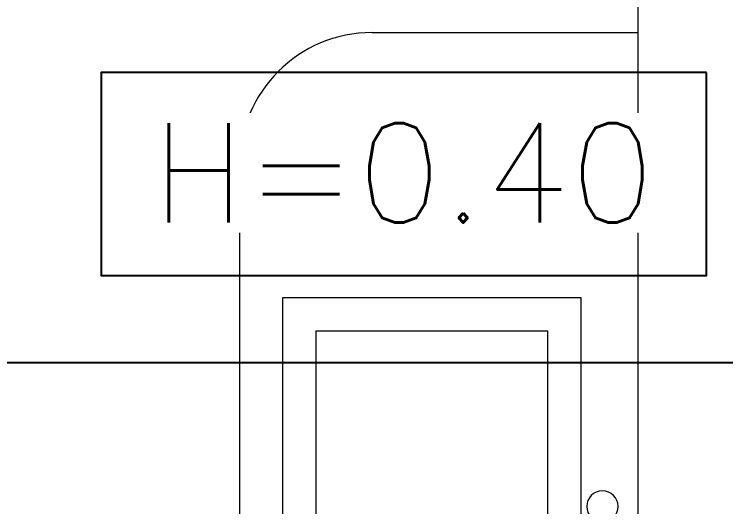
# Model space of a CAD drawing. Header units: metres. Extents: x -25 to 234, y -27 to 52.
# Drawn here: x 101.578 to 102.651, y 47.917 to 48.66 of the extents above; entities that cross this region are included whole.
import ezdxf

# ---------------------------------------------------------------- set-up
doc = ezdxf.new("R2010")
doc.units = ezdxf.units.M
doc.header["$LTSCALE"] = 0.1
doc.header["$MEASUREMENT"] = 0
doc.linetypes.add('CONTINUA', pattern=[0])
for name, color, linetype in [('001-DIMTEXTO', 4, 'Continuous'), ('1', 1, 'Continuous'), ('DIMTEXTO', 4, 'Continuous'), ('ZAPATAS', 6, 'Continuous')]:
    doc.layers.add(name, color=color, linetype=linetype)
doc.layers.add('A-WALL', color=7, linetype='Continuous', lineweight=5)
doc.layers.add('baños', color=251, linetype='Continuous', lineweight=0)
doc.styles.add('SMPLEX', font='simplex.shx')
doc.styles.get("Standard").update_dxf_attribs({"font": 'arial.ttf'})

# ---------------------------------------------------------------- blocks, each defined once
blk = doc.blocks.new('A$C8d867532')
at = {"layer": 'baños'}
for points in [[(0.0743, 0.8), (0.5243, 0.8), (0.5243, 0), (0.0743, 0)], [(0.1243, 0.75), (0.4743, 0.75), (0.4743, 0.05), (0.1243, 0.05)]]:
    blk.add_lwpolyline(points, close=True, dxfattribs=at)
at = {"layer": 'baños', "linetype": 'Continuous'}
blk.add_circle((0.0422, 0.4857), 0.0237, dxfattribs=at)
at = {"layer": 'baños', "linetype": 'Continuous', "flags": 8}
for tag, p in [('TRADENAME', (0.1887, 0.4, 0)), ('MODELNUMBER', (0.1887, 0.4, 0)), ('MATERIAL', (0.1888, 0.4, 0)), ('PRODUCT', (0.1888, 0.4, 0))]:
    blk.add_attdef(tag, p, '', height=0.0000254, rotation=270.0001, dxfattribs=at)
at = {"layer": 'baños', "linetype": 'Continuous'}
for tag, p in [('MATERIAL', (0.299, 0.3999)), ('PRODUCT', (0.299, 0.3999)), ('TRADENAME', (0.2991, 0.3999)), ('MODELNUMBER', (0.2991, 0.3999))]:
    blk.add_attdef(tag, p, '', height=0.0000254, rotation=90.0001, dxfattribs=at)
blk = doc.blocks.new('PL BASE 1N NASAS 09')
at = {"layer": 'A-WALL'}
blk.add_line((-107.8811, -35.4897), (-107.8811, -37.4097), dxfattribs=at)
at = {"layer": 'baños'}
for p, q in [((-108.2815, -35.6497), (-107.8815, -35.6497)), ((-108.4815, -35.8497), (-108.4815, -37.0497))]:
    blk.add_line(p, q, dxfattribs=at)
blk.add_arc((-108.2815, -35.8497), 0.2, 90, 180, dxfattribs=at)
at = {"layer": '1', "xscale": -1}
blk.add_blockref('A$C8d867532', (-107.8921, -36.8497), dxfattribs=at)
blk = doc.blocks.new('A$Cac76d8b6')
at = {"layer": 'DIMTEXTO', "color": 4}
blk.add_lwpolyline([(18.1383, 24.4697), (17.2259, 24.4697), (17.2259, 24.1641), (18.1383, 24.1641)], close=True, dxfattribs=at)
at = {"layer": 'ZAPATAS', "lineweight": 25}
blk.add_lwpolyline([(17.0463, 25.5322), (19.0463, 25.5322), (19.0463, 24.0322), (17.0463, 24.0322)], close=True, dxfattribs=at)
at = {"layer": 'DIMTEXTO', "color": 4, "insert": (17.6815, 24.3186), "char_height": 0.15, "attachment_point": 5, "rotation": 0, "style": 'SMPLEX', "bg_fill": 3, "box_fill_scale": 1.1, "bg_fill_color": 256, "bg_fill_true_color": 13158600, "bg_fill_transparency": 0}
blk.add_mtext('\\A1;H=0.40', dxfattribs=at)

msp = doc.modelspace()

# ---------------------------------------------------------------- block references
at = {"layer": 'baños'}
msp.add_blockref('PL BASE 1N NASAS 09', (210.3991, 84.2818), dxfattribs=at)

# ---------------------------------------------------------------- next in the draw order: block references
at = {"layer": '001-DIMTEXTO', "linetype": 'CONTINUA'}
msp.add_blockref('A$Cac76d8b6', (84.4834, 24.102), dxfattribs=at)

doc.saveas('drawing.dxf')
